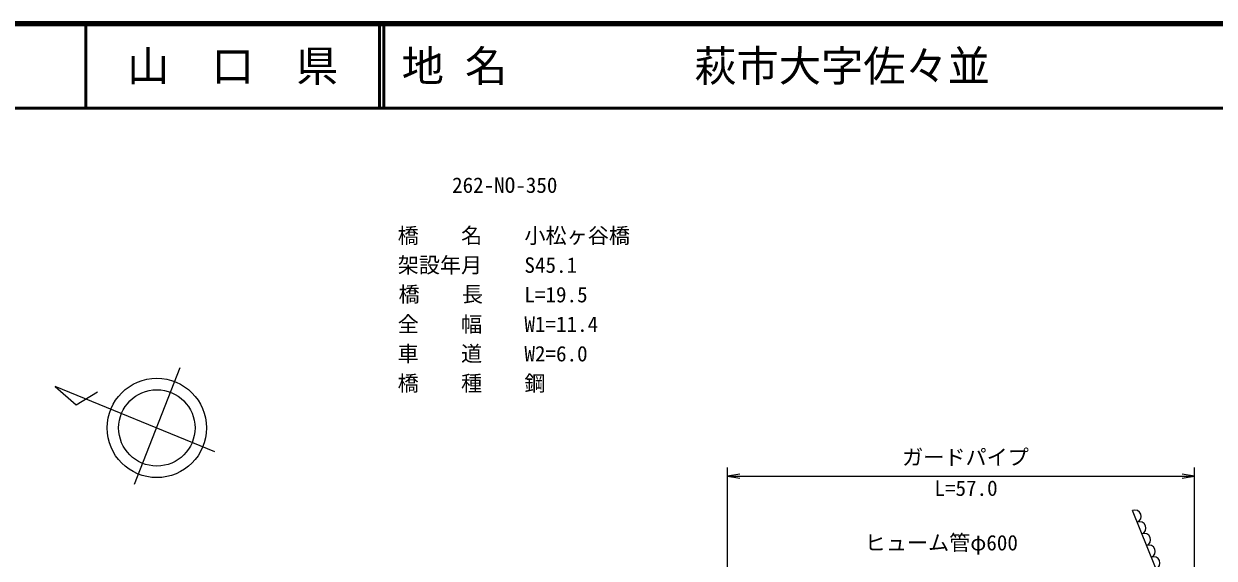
# Model space of a CAD drawing. Units: millimetres, scale not verified. Extents: x 40000 to 680000, y 20000 to 380000.
# Drawn here: x 325644 to 466568, y 316681 to 380000 of the extents above; entities that cross this region are included whole.
import ezdxf
from ezdxf.enums import TextEntityAlignment as Align

# ---------------------------------------------------------------- set-up
doc = ezdxf.new("R2010")
doc.units = ezdxf.units.MM
doc.header["$LTSCALE"] = 1000
for name, color, linetype, lineweight in [('M-BGD-EXST', 1, 'Continuous', 13), ('M-BGD-RSTR', 3, 'Continuous', 13), ('M-TTL', 7, 'Continuous', 13), ('M-TTL-LINE', 7, 'Continuous', 13), ('M-TTL-TXT', 7, 'Continuous', 13)]:
    doc.layers.add(name, color=color, linetype=linetype, lineweight=lineweight)
doc.styles.add('ＭＳ ゴシック', font='')
doc.styles.get('ＭＳ ゴシック').set_extended_font_data('MS Gothic')

# ---------------------------------------------------------------- blocks, each defined once
blk = doc.blocks.new('open_arrow')
at = {"color": 0, "linetype": 'Continuous', "lineweight": -2}
blk.add_lwpolyline([(7.5, 1.25), (0, 0), (7.5, -1.25)], dxfattribs=at)

msp = doc.modelspace()

# ---------------------------------------------------------------- linework, layer by layer
at = {"layer": 'M-BGD-RSTR'}
for p, q in [((338748, 325441), (344137, 339271)), ((348245, 329284), (329361, 337009)), ((329361, 337009), (331845, 334848)), ((331845, 334848), (334374, 336386))]:
    msp.add_line(p, q, dxfattribs=at)
for radius in [5885, 4520]:
    msp.add_circle((341392, 332116), radius, dxfattribs=at)
at = {"layer": 'M-TTL', "color": 2, "lineweight": 140}
msp.add_line((680000, 380000), (40000, 380000), dxfattribs=at)
at = {"layer": 'M-TTL'}
msp.add_line((464139, 304387), (456902, 322320), dxfattribs=at)
for centre in [(457180, 321630), (457737, 320250), (458294, 318871), (458850, 317492), (459407, 316112)]:
    msp.add_arc(centre, 744, 291.97649, 111.97649, dxfattribs=at)
at = {"layer": 'M-TTL-LINE', "lineweight": 50}
for p, q in [((333000, 380000), (333000, 370000)), ((367750, 380000), (367750, 370000)), ((368250, 380000), (368250, 370000)), ((40000, 370000), (680000, 370000))]:
    msp.add_line(p, q, dxfattribs=at)
at = {"layer": 'M-TTL-TXT'}
for p, q in [((408954, 300011), (408955, 327414)), ((464222, 307766), (464223, 327412)), ((408955, 326414), (464223, 326412))]:
    msp.add_line(p, q, dxfattribs=at)

# ---------------------------------------------------------------- block references
at = {"layer": 'M-TTL-TXT', "xscale": 193, "yscale": 193}
msp.add_blockref('open_arrow', (408955, 326414), dxfattribs=at)
at = {"layer": 'M-TTL-TXT', "xscale": 193, "yscale": 193, "rotation": 180}
msp.add_blockref('open_arrow', (464223, 326412), dxfattribs=at)

# ---------------------------------------------------------------- texts
at = {"layer": 'M-BGD-EXST', "style": 'ＭＳ ゴシック'}
for s, p in [('262-NO-350', (376343, 359416)), ('橋\u3000\u3000名', (369908, 353445)), ('小松ヶ谷橋', (384908, 353444)), ('架設年月', (369908, 349945)), ('S45.1', (384908, 349944)), ('橋\u3000  長', (370010, 346496)), ('L=19.5', (384908, 346444)), ('全\u3000\u3000幅', (369908, 342945)), ('W1=11.4', (384908, 342944)), ('車\u3000\u3000道', (369908, 339445)), ('W2=6.0', (384908, 339444)), ('橋\u3000\u3000種', (369908, 335945)), ('鋼', (384908, 335944))]:
    msp.add_text(s, height=1833, rotation=359.997, dxfattribs=at).set_placement(p, align=Align.BOTTOM_LEFT)
at = {"layer": 'M-TTL-TXT', "style": 'ＭＳ ゴシック'}
msp.add_text('山\u3000口\u3000県', height=3666, dxfattribs=at).set_placement((350375, 375000), align=Align.MIDDLE_CENTER)
for s, p in [('地 名', (370380, 375000)), ('萩市大字佐々並', (405024, 375000))]:
    msp.add_text(s, height=3666, dxfattribs=at).set_placement(p, align=Align.MIDDLE_LEFT)
for s, p in [('ガードパイプ', (429622, 327182)), ('L=57.0', (433448, 323515))]:
    msp.add_text(s, height=1833, rotation=359.997, dxfattribs=at).set_placement(p, align=Align.BOTTOM_LEFT)
msp.add_text('ヒューム管φ600', height=1833, rotation=359.997, dxfattribs=at).set_placement((425193, 319435), align=Align.TOP_LEFT)

doc.saveas('drawing.dxf')
